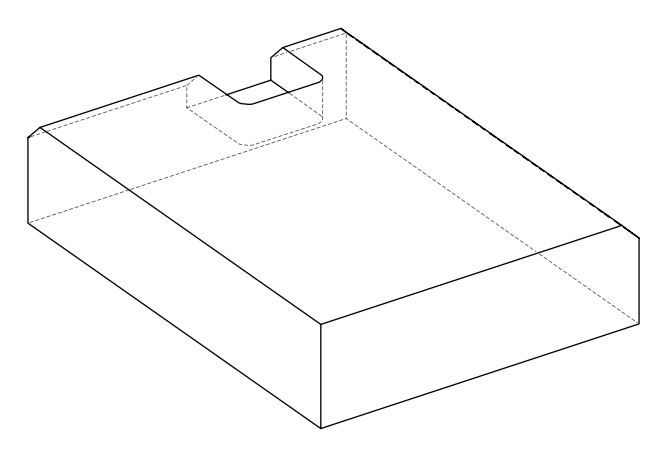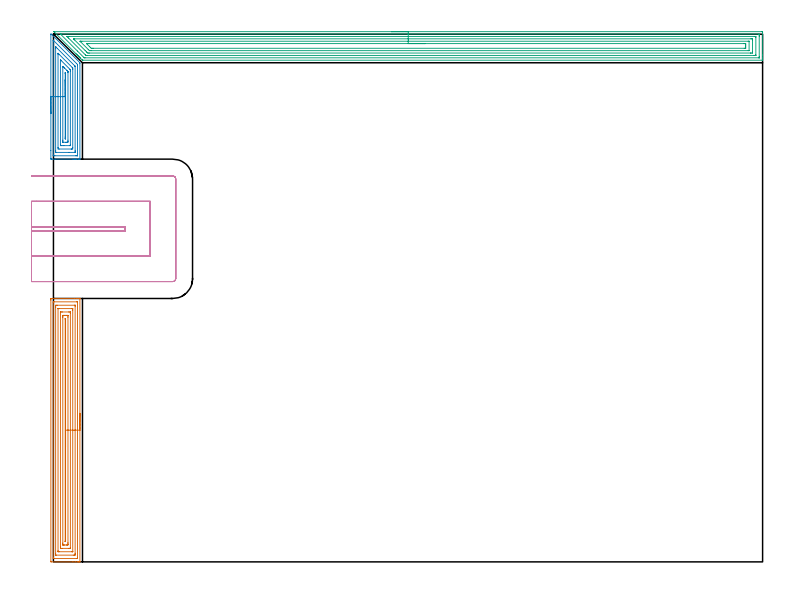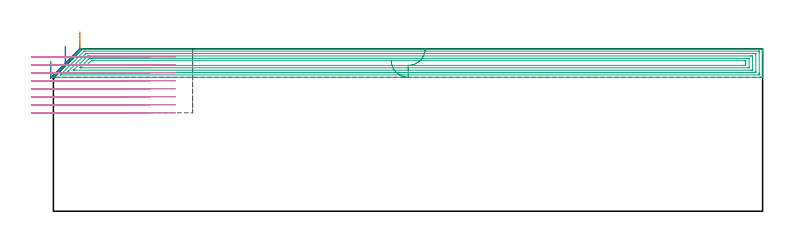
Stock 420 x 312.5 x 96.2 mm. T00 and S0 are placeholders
(PLAN: 4 operations, 1 tool changes, 43.6 min)
(1 AREA_MILL | FG_CHAMFER_SURFACE | UGT0205_001 | 8.93 min | 24191 mm3)
(2 AREA_MILL_1 | FG_CHAMFER_SURFACE_1 | UGT0205_001 | 3.87 min | 12040 mm3)
(3 AREA_MILL_2 | FG_CHAMFER_SURFACE_2 | UGT0205_001 | 20.11 min | 58347 mm3)
(4 MILL_SLOT | SLOT_PARTIAL_RECTANGULAR | UGT0201_094 | Follow Part, ap 5, ae 75% | 10.69 min | 253213 mm3)
(TOOL UGT0205_001 | Chamfer Mill 20 x 3 x 45 deg. | D20 FL50 Z2)
(TOOL UGT0201_094 | End mill 20 mm | D20 FL38 Z4)
(OP 1 AREA_MILL)
G17 G21 G94 G90
T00 M6
G54
G17 G0 G90 X15.7 Y88. S1061 M3
G43 Z106.2 H0
G94 G1 Y87.962 Z105.328 F250.
Y87.848 Z104.463
Y87.659 Z103.612
Y87.397 Z102.78
Y87.063 Z101.974
Y86.66 Z101.2
Y86.191 Z100.464
Y85.66 Z99.772
Y85.071 Z99.129
Y84.428 Z98.539
Y83.736 Z98.008
Y83. Z97.54
Y82.226 Z97.137
Y81.42 Z96.803
Y80.588 Z96.541
Y79.736 Z96.352
Y78.872 Z96.238
Y78. Z96.2
Y0.186
X15.697 Y0.01 Z96.189
X15.645 Y0.008 Z96.137
X15.216 Y0. Z95.716
X14.967 Z95.466
X14.227 Z94.722
X12.966 Z93.463
X11.554 Z92.05
X-1.178 Z79.319
X-1.492 Y0.01 Z79.006
X-1.499 Y0.323 Z78.999
Y0.336
X-1.5 Y155.058 Z79.
X-1.499 Y155.367 Z79.001
X-1.494 Y155.946 Z79.004
X-1.492 Y155.992 Z79.006
X-0.917 Y156. Z79.58
X12.445 Z92.94
X13.857 Z94.353
X14.227 Z94.722
X14.967 Z95.466
X15.216 Z95.716
X15.644 Y155.996 Z96.136
X15.697 Y155.992 Z96.188
X15.704 Y155.99 Z96.196
X15.7 Y155.819 Z96.2
Y78.
X14.286 Z94.786
X14.285 Y2.303 Z94.785
X14.281 Y2.185 Z94.781
X14.272 Y2.01 Z94.772
X14.227 Y2.007 Z94.727
X13.755 Y2.001 Z94.255
X0.392 Z80.892
X-0.027 Y2.01 Z80.473
X-0.079 Y2.015 Z80.421
X-0.084 Y2.244 Z80.416
X-0.085 Y2.362 Z80.415
Y153.697
X-0.081 Y153.816 Z80.419
X-0.072 Y153.99 Z80.428
X-0.027 Y153.993 Z80.473
X0.445 Y153.999 Z80.945
X13.808 Z94.308
X14.227 Y153.99 Z94.727
X14.279 Y153.985 Z94.779
X14.284 Y153.756 Z94.784
X14.285 Y153.638 Z94.785
X14.286 Y78. Z94.786
X12.872 Z93.372
X12.871 Y5.105 Z93.371
X12.869 Y4.679 Z93.369
X12.864 Y4.211 Z93.364
X12.858 Y4.01 Z93.358
X12.652 Y4.002 Z93.152
X12.445 Y4.001 Z92.945
X11.764 Y4. Z92.264
X1.545 Z82.045
X1.406 Y4.002 Z81.906
X1.355 Y4.006 Z81.855
X1.334 Y4.011 Z81.834
X1.332 Y4.018 Z81.832
X1.33 Y4.068 Z81.83
X1.329 Y4.211 Z81.829
X1.328 Y4.639 Z81.828
X1.329 Y150.895 Z81.829
X1.33 Y151.321 Z81.83
X1.335 Y151.789 Z81.835
X1.342 Y151.99 Z81.842
X1.548 Y151.998 Z82.048
X1.755 Y151.999 Z82.255
X2.436 Y152. Z82.936
X12.655 Z93.155
X12.794 Y151.998 Z93.294
X12.845 Y151.994 Z93.345
X12.866 Y151.989 Z93.366
X12.868 Y151.982 Z93.368
X12.87 Y151.932 Z93.37
X12.871 Y151.789 Z93.371
X12.872 Y151.361 Z93.372
Y78.
X11.457 Z91.957
Y6.097
X11.456 Y6.044 Z91.956
X11.453 Y6.016 Z91.953
X11.45 Y6.01 Z91.95
X11.442 Y6.007 Z91.942
X11.331 Y6.003 Z91.831
X11.108 Y6.001 Z91.608
X10.663 Y6. Z91.163
X3.537 Z84.037
X3.091 Y6.002 Z83.591
X2.869 Y6.006 Z83.369
X2.76 Y6.01 Z83.26
X2.749 Y6.019 Z83.249
X2.747 Y6.038 Z83.247
X2.745 Y6.078 Z83.245
X2.743 Y6.797 Z83.243
Y149.903
X2.744 Y149.956 Z83.244
X2.747 Y149.984 Z83.247
X2.75 Y149.99 Z83.25
X2.758 Y149.993 Z83.258
X2.869 Y149.997 Z83.369
X3.092 Y149.999 Z83.592
X3.537 Y150. Z84.037
X10.663 Z91.163
X11.109 Y149.997 Z91.609
X11.331 Y149.994 Z91.831
X11.44 Y149.99 Z91.94
X11.451 Y149.981 Z91.951
X11.453 Y149.962 Z91.953
X11.455 Y149.922 Z91.955
X11.457 Y149.203 Z91.957
Y149.106
Y78.
X10.043 Z90.543
Y8.411
X10.041 Y8.139 Z90.541
X10.039 Y8.062 Z90.539
X10.036 Y8.02 Z90.536
X10.025 Y8.01 Z90.525
X9.942 Y8.006 Z90.442
X9.772 Y8.002 Z90.272
X9.561 Y8. Z90.061
X8.882 Z89.382
X5.107 Z85.607
X4.428 Y8.002 Z84.928
X4.213 Y8.004 Z84.713
X4.166 Y8.01 Z84.666
X4.164 Y8.022 Z84.664
X4.16 Y8.057 Z84.66
X4.157 Y8.683 Z84.657
Y8.954
Y147.589
X4.159 Y147.861 Z84.659
X4.161 Y147.938 Z84.661
X4.164 Y147.98 Z84.664
X4.175 Y147.99 Z84.675
X4.258 Y147.994 Z84.758
X4.428 Y147.998 Z84.928
X4.639 Y148. Z85.139
X5.318 Z85.818
X9.093 Z89.593
X9.772 Y147.998 Z90.272
X9.987 Y147.996 Z90.487
X10.034 Y147.99 Z90.534
X10.036 Y147.978 Z90.536
X10.04 Y147.943 Z90.54
X10.043 Y147.317 Z90.543
Y147.046
Y78.
X8.629 Z89.129
Y11.366
X8.628 Y10.726 Z89.128
X8.626 Y10.472 Z89.126
X8.622 Y10.152 Z89.122
X8.611 Y10.01 Z89.111
X8.457 Y10.004 Z88.957
X7.991 Y10.001 Z88.491
X7.57 Y10. Z88.07
X6.679 Z87.179
X6.209 Y10.001 Z86.709
X5.785 Y10.003 Z86.285
X5.607 Y10.01 Z86.107
X5.578 Y10.024 Z86.078
X5.576 Y10.084 Z86.076
X5.573 Y10.216 Z86.073
X5.572 Y10.472 Z86.072
X5.571 Y11.112 Z86.071
Y144.634
X5.572 Y145.274 Z86.072
X5.574 Y145.528 Z86.074
X5.578 Y145.848 Z86.078
X5.589 Y145.99 Z86.089
X5.743 Y145.996 Z86.243
X6.209 Y145.999 Z86.709
X6.63 Y146. Z87.13
X7.521 Z88.021
X7.991 Y145.999 Z88.491
X8.415 Y145.997 Z88.915
X8.593 Y145.99 Z89.093
X8.622 Y145.976 Z89.122
X8.624 Y145.916 Z89.124
X8.627 Y145.784 Z89.127
X8.628 Y145.528 Z89.128
X8.629 Y144.888 Z89.129
Y78.
X7.215 Z87.715
X7.214 Y12.26 Z87.714
X7.213 Y12.147 Z87.713
X7.209 Y12.031 Z87.709
X7.207 Y12.009 Z87.707
X7.196 Y12.006 Z87.696
X7.165 Y12.003 Z87.665
X7.1 Y12.004 Z87.6
X7.015 Y12.01 Z87.515
X6.992 Y12.015 Z87.492
X6.989 Y12.069 Z87.489
X6.987 Y12.145 Z87.487
X6.986 Y12.26 Z87.486
X6.985 Y12.375 Z87.485
X6.986 Y143.74 Z87.486
X6.987 Y143.853 Z87.487
X6.991 Y143.969 Z87.491
X6.993 Y143.991 Z87.493
X7.004 Y143.993 Z87.504
X7.035 Y143.996 Z87.535
X7.1 Z87.6
X7.185 Y143.99 Z87.685
X7.208 Y143.984 Z87.708
X7.211 Y143.931 Z87.711
X7.213 Y143.855 Z87.713
X7.214 Y143.74 Z87.714
X7.215 Y143.625 Z87.715
Y78.
Y77.128 Z87.753
Y76.263 Z87.867
Y75.412 Z88.055
Y74.58 Z88.318
Y73.774 Z88.652
Y73. Z89.054
Y72.264 Z89.523
Y71.572 Z90.054
Y70.929 Z90.644
Y70.34 Z91.287
Y69.808 Z91.979
Y69.34 Z92.715
Y68.937 Z93.488
Y68.603 Z94.294
Y68.341 Z95.126
Y68.152 Z95.978
Y68.038 Z96.843
Y68. Z97.715
G0 Z106.2
M5
M2
(OP 2 AREA_MILL_1)
G17 G21 G94 G90
T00 M6
G54
G17 G0 G90 X-1.5 Y265.526 S1061 M3
G43 Z106.2 H0
Z89.
G94 G1 Y265.564 Z88.128 F250.
Y265.678 Z87.264
Y265.867 Z86.412
Y266.129 Z85.58
Y266.463 Z84.774
Y266.866 Z84.
Y267.335 Z83.264
Y267.866 Z82.572
Y268.455 Z81.929
Y269.098 Z81.34
Y269.791 Z80.808
Y270.526 Z80.34
Y271.3 Z79.937
Y272.106 Z79.603
Y272.938 Z79.341
Y273.79 Z79.152
Y274.655 Z79.038
Y275.526 Z79.
Y312.463
X-1.479 Y312.5 Z79.02
X-1.452 Y312.53 Z79.046
X-1.428 Y312.532 Z79.071
X-1.202 Y312.466 Z79.297
X-1.153 Y312.442 Z79.345
X-1.092 Y312.393 Z79.407
X15.577 Y295.723 Z96.076
X15.704 Y295.588 Z96.195
X15.7 Y295.097 Z96.2
Y238.616
X15.697 Y238.51 Z96.189
X15.666 Y238.507 Z96.158
X15.396 Y238.5 Z95.894
X14.806 Z95.305
X13.801 Z94.3
X13.336 Z93.832
X13.103 Z93.6
X12.445 Z92.942
X12.212 Z92.71
X11.554 Z92.048
X0.995 Z81.492
X-1.149 Z79.347
X-1.248 Y238.501 Z79.249
X-1.491 Y238.51 Z79.005
X-1.499 Y238.752 Z78.999
X-1.5 Y243.619 Z79.
Y275.526
X-0.086 Z80.414
Y308.541
X-0.084 Y308.66 Z80.416
X-0.079 Y308.895 Z80.421
X-0.076 Y308.92 Z80.424
X-0.074 Y308.919 Z80.426
X-0.058 Y308.906 Z80.442
X-0.027 Y308.877 Z80.473
X13.765 Y295.084 Z94.265
X14.227 Y294.615 Z94.727
X14.273 Y294.565 Z94.773
X14.281 Y294.372 Z94.781
X14.285 Y294.254 Z94.785
Y294.195
X14.286 Y294.136 Z94.786
X14.285 Y240.721 Z94.785
X14.282 Y240.603 Z94.782
X14.279 Y240.527 Z94.779
X14.274 Y240.508 Z94.774
X14.268 Y240.506 Z94.768
X14.227 Y240.503 Z94.727
X13.675 Y240.5 Z94.175
X13.336 Z93.836
X0.864 Z81.364
X0.312 Y240.502 Z80.812
X-0.027 Y240.508 Z80.473
X-0.069 Y240.51 Z80.431
X-0.079 Y240.663 Z80.421
X-0.084 Y240.78 Z80.416
X-0.085 Y240.839 Z80.415
X-0.086 Y275.526 Z80.414
X1.328 Z81.828
X1.329 Y304.402 Z81.829
X1.331 Y304.866 Z81.831
X1.333 Y305.027 Z81.833
X1.334 Y305.049 Z81.834
X1.389 Y305. Z81.889
X1.532 Y304.866 Z82.032
X1.755 Y304.645 Z82.255
X2.424 Y303.977 Z82.924
X12.445 Y293.955 Z92.945
X12.769 Y293.627 Z93.269
X12.848 Y293.543 Z93.348
X12.865 Y293.523 Z93.365
X12.867 Y293.498 Z93.367
X12.87 Y293.448 Z93.37
X12.871 Y293.306 Z93.371
Y243.507
X12.87 Y243.083 Z93.37
X12.866 Y242.618 Z93.366
X12.865 Y242.521 Z93.365
X12.681 Y242.508 Z93.181
X12.561 Y242.502 Z93.061
X9.222 Y242.5 Z89.722
X1.755 Z82.255
X1.637 Y242.502 Z82.137
X1.401 Y242.507 Z81.901
X1.338 Y242.51 Z81.838
X1.335 Y242.523 Z81.835
X1.332 Y242.557 Z81.832
X1.33 Y242.618 Z81.83
X1.329 Y243.044 Z81.829
X1.328 Y243.507 Z81.828
Y275.526
X2.743 Z83.243
Y300.42
X2.745 Y301.134 Z83.245
X2.747 Y301.174 Z83.247
X2.748 Y301.186 Z83.248
X2.758 Y301.182 Z83.258
X2.869 Y301.076 Z83.369
X3.091 Y300.858 Z83.591
X3.532 Y300.42 Z84.032
X11.099 Y292.851 Z91.599
X11.316 Y292.632 Z91.816
X11.423 Y292.52 Z91.923
X11.447 Y292.492 Z91.947
X11.45 Y292.468 Z91.95
X11.453 Y292.416 Z91.953
X11.457 Y291.624 Z91.957
Y291.527
X11.456 Y245.383 Z91.956
X11.455 Y245.286 Z91.955
X11.443 Y244.507 Z91.943
X10.663 Y244.501 Z91.163
X10.559 Y244.5 Z91.059
X3.432 Y244.501 Z83.932
X2.755 Y244.51 Z83.255
X2.744 Y245.188 Z83.244
X2.743 Y245.286 Z83.243
Y275.526
X4.157 Z84.657
Y297.133
X4.159 Y297.223 Z84.659
X4.161 Y297.294 Z84.661
X4.163 Y297.325 Z84.663
X4.212 Y297.28 Z84.712
X4.428 Y297.071 Z84.928
X4.639 Y296.863 Z85.139
X9.772 Y291.728 Z90.272
X9.97 Y291.527 Z90.47
X10.035 Y291.455 Z90.535
X10.038 Y291.392 Z90.538
X10.041 Y291.259 Z90.541
X10.043 Y290.638 Z90.543
Y290.368
X10.042 Y247.064 Z90.542
X10.041 Y246.797 Z90.541
X10.036 Y246.526 Z90.536
X10.032 Y246.509 Z90.532
X10.019 Y246.506 Z90.519
X9.984 Y246.503 Z90.484
X9.914 Y246.501 Z90.414
X9.772 Y246.5 Z90.272
X6.209 Z86.709
X4.993 Z85.493
X4.428 Y246.503 Z84.928
X4.239 Y246.506 Z84.739
X4.173 Y246.51 Z84.673
X4.163 Y246.517 Z84.663
X4.161 Y246.549 Z84.661
X4.159 Y246.614 Z84.659
X4.157 Y246.794 Z84.657
Y247.064
Y275.526
X5.571 Z86.071
X5.572 Y293.053 Z86.072
X5.573 Y293.306 Z86.073
X5.576 Y293.42 Z86.076
X5.578 Y293.46 Z86.078
X5.601 Y293.44 Z86.101
X5.744 Y293.306 Z86.244
X6.209 Y292.843 Z86.709
X6.636 Y292.416 Z87.136
X7.991 Y291.062 Z88.491
X8.414 Y290.638 Z88.914
X8.554 Y290.494 Z89.054
X8.603 Y290.439 Z89.103
X8.622 Y290.414 Z89.122
X8.624 Y290.398 Z89.124
X8.627 Y290.319 Z89.127
X8.629 Y290.001 Z89.129
Y289.749
Y249.732
X8.628 Y249.096 Z89.128
X8.626 Y248.843 Z89.126
X8.622 Y248.534 Z89.122
X8.325 Y248.509 Z88.825
X7.991 Y248.504 Z88.491
X7.443 Y248.5 Z87.943
X5.66 Y248.502 Z86.16
X5.594 Y248.507 Z86.094
X5.585 Y248.509 Z86.085
X5.578 Y248.526 Z86.078
X5.575 Y248.587 Z86.075
X5.573 Y248.843 Z86.073
X5.571 Y249.48 Z86.071
Y249.732
Y275.526
X6.985 Z87.485
X6.986 Y289.318 Z87.486
X6.987 Y289.47 Z87.487
X6.991 Y289.592 Z87.491
X6.993 Y289.604 Z87.493
X6.994 Z87.494
X7.007 Y289.593 Z87.507
X7.1 Y289.501 Z87.6
X7.177 Y289.417 Z87.677
X7.195 Y289.396 Z87.695
X7.208 Y289.353 Z87.708
X7.211 Y289.203 Z87.711
X7.214 Y288.974 Z87.714
Y251.396
X7.209 Y250.621 Z87.709
X7.208 Y250.514 Z87.708
X7.1 Y250.51 Z87.6
X6.992 Y250.516 Z87.492
X6.989 Y250.621 Z87.489
X6.987 Y250.734 Z87.487
X6.985 Y251.51 Z87.485
Y251.625
Y275.526
Y276.398 Z87.523
Y277.263 Z87.637
Y278.115 Z87.826
Y278.947 Z88.088
Y279.753 Z88.422
Y280.526 Z88.825
Y281.262 Z89.294
Y281.954 Z89.825
Y282.597 Z90.414
Y283.187 Z91.057
Y283.718 Z91.75
Y284.187 Z92.485
Y284.589 Z93.259
Y284.923 Z94.065
Y285.186 Z94.897
Y285.374 Z95.749
Y285.488 Z96.614
Y285.526 Z97.485
G0 Z106.2
M5
M2
(OP 3 AREA_MILL_2)
G17 G21 G94 G90
T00 M6
G54
G17 G0 G90 X200.15 Y314. S1061 M3
G43 Z106.2 H0
Z89.3
G94 G1 X200.188 Z88.428 F250.
X200.302 Z87.564
X200.491 Z86.712
X200.753 Z85.88
X201.087 Z85.074
X201.49 Z84.3
X201.958 Z83.564
X202.49 Z82.872
X203.079 Z82.229
X203.722 Z81.64
X204.414 Z81.108
X205.15 Z80.64
X205.924 Z80.237
X206.73 Z79.903
X207.562 Z79.641
X208.414 Z79.452
X209.278 Z79.338
X210.15 Z79.3
X419.371
X419.772 Y313.997 Z79.302
X419.99 Y313.992 Z79.306
X420. Y313.771 Z79.526
Y300.244 Z93.05
Y298.835 Z94.461
Y298.476 Z94.819
Y297.757 Z95.542
Y297.499 Z95.8
Y297.12 Z96.171
X419.992 Y297.103 Z96.188
X419.819 Y297.1 Z96.2
X17.469
X17.205 Y297.105 Z96.19
X17.169 Y297.133 Z96.164
X17.11 Y297.189 Z96.108
X15.962 Y298.337 Z94.961
X15.822 Y298.476 Z94.82
X15.682 Y298.617 Z94.68
X15.525 Y298.774 Z94.523
X15.38 Y298.918 Z94.378
X15.234 Y299.064 Z94.233
X15.087 Y299.212 Z94.086
X14.938 Y299.36 Z93.935
X14.787 Y299.512 Z93.786
X14.65 Y299.649 Z93.649
X14.496 Y299.802 Z93.493
X14.34 Y299.959 Z93.339
X14.213 Y300.086 Z93.211
X14.053 Y300.244 Z93.051
X13.893 Y300.406 Z92.892
X13.775 Y300.524 Z92.774
X13.611 Y300.686 Z92.608
X13.446 Y300.853 Z92.445
X0.618 Y313.682 Z79.617
X0.482 Y313.818 Z79.48
X0.354 Y313.951 Z79.348
X0.317 Y313.995 Z79.304
X0.457 Y313.999 Z79.301
X0.482 Y314. Z79.3
X210.15
Y312.586 Z80.714
X417.623 Y312.585 Z80.715
X417.983 Y312.579 Z80.721
X417.99 Y312.463 Z80.837
X417.997 Y312.215 Z81.085
X417.999 Y311.74 Z81.56
X418. Y311.328 Z81.972
Y299.36 Z93.94
X417.999 Y298.949 Z94.351
X417.99 Y298.536 Z94.764
X417.988 Y298.52 Z94.78
X417.982 Y298.518 Z94.782
X417.957 Y298.516 Z94.784
X417.904 Y298.515 Z94.785
X417.797 Y298.514 Z94.786
X18.772
X18.345 Y298.519 Z94.781
X18.243 Y298.521 Z94.779
X18.1 Y298.657 Z94.643
X17.917 Y298.835 Z94.465
X14.24 Y302.509 Z90.791
X4.505 Y312.245 Z81.055
X4.285 Y312.469 Z80.831
X4.191 Y312.568 Z80.732
X4.182 Y312.58 Z80.72
X4.188 Y312.581 Z80.719
X4.232 Y312.584 Z80.716
X4.323 Y312.585 Z80.715
X4.505 Y312.586 Z80.714
X210.15
Y311.172 Z82.128
X415.476 Y311.171 Z82.129
X415.795 Y311.17 Z82.13
X415.901 Y311.168 Z82.132
X415.977 Y311.165 Z82.135
X415.99 Y311.058 Z82.242
X415.995 Y310.856 Z82.444
X415.999 Y310.654 Z82.646
Y300.244 Z93.056
X415.997 Y300.044 Z93.256
X415.991 Y299.975 Z93.325
X415.985 Y299.935 Z93.365
X415.954 Y299.934 Z93.366
X415.795 Y299.931 Z93.369
X415.22 Y299.929 Z93.371
X414.901 Y299.928 Z93.372
X20.024 Y299.929 Z93.371
X19.705 Y299.93 Z93.37
X19.386 Y299.934 Z93.366
X19.298 Y299.935 Z93.365
X19.241 Y299.97 Z93.33
X19.146 Y300.061 Z93.239
X18.956 Y300.244 Z93.056
X8.976 Y310.223 Z83.077
X8.347 Y310.856 Z82.444
X8.082 Y311.127 Z82.173
X8.057 Y311.165 Z82.135
X8.082 Y311.166 Z82.134
X8.658 Y311.17 Z82.13
X8.976 Y311.171 Z82.129
X9.551 Y311.172 Z82.128
X210.15
Y309.757 Z83.543
X413.113
X413.331 Y309.756 Z83.544
X413.872 Y309.75 Z83.55
X413.99 Y309.738 Z83.562
X413.994 Y309.527 Z83.773
X414. Y309.094 Z84.206
Y302.02 Z91.28
X413.994 Y301.574 Z91.726
X413.99 Y301.361 Z91.939
X413.783 Y301.349 Z91.951
X413.113 Y301.344 Z91.956
X412.896 Y301.343 Z91.957
X21.276
X20.599 Y301.348 Z91.952
X20.375 Y301.35 Z91.95
X19.705 Y301.948 Z91.352
X19.638 Y302.013 Z91.287
X18.811 Y302.838 Z90.462
X12.561 Y309.087 Z84.213
X12.127 Y309.527 Z83.773
X11.922 Y309.738 Z83.562
X11.911 Y309.752 Z83.548
X11.92 Y309.753 Z83.547
X11.957 Y309.756 Z83.544
X12.01 Y309.757 Z83.543
X12.552
X210.15
Y308.343 Z84.957
X411.466
X411.75 Y308.341 Z84.959
X411.938 Y308.337 Z84.963
X411.992 Y308.335 Z84.965
X411.994 Y308.326 Z84.974
X411.997 Y308.298 Z85.002
X411.999 Y308.203 Z85.097
Y302.897 Z90.403
X411.997 Y302.814 Z90.486
X411.994 Y302.773 Z90.527
X411.992 Y302.767 Z90.533
X411.971 Y302.764 Z90.536
X411.891 Y302.761 Z90.539
X411.608 Y302.757 Z90.543
X411.466
X22.387
X21.633 Y302.758 Z90.542
X21.493 Y302.76 Z90.54
X21.357 Y302.764 Z90.536
X21.213 Y302.897 Z90.403
X20.599 Y303.5 Z89.8
X16.129 Y307.97 Z85.33
X15.898 Y308.203 Z85.097
X15.823 Y308.282 Z85.018
X15.776 Y308.334 Z84.966
X15.846 Y308.337 Z84.963
X15.989 Y308.341 Z84.959
X16.129 Y308.342 Z84.958
X16.881 Y308.343 Z84.957
X210.15
Y306.929 Z86.371
X409.036
X409.536 Y306.926 Z86.374
X409.937 Y306.922 Z86.378
X409.99 Y306.92 Z86.38
X409.996 Y306.864 Z86.436
X409.999 Y306.434 Z86.866
X410. Y305.976 Z87.324
Y305.091 Z88.209
X409.999 Y304.666 Z88.634
X409.995 Y304.212 Z89.088
X409.99 Y304.182 Z89.118
X409.971 Y304.178 Z89.122
X409.911 Y304.175 Z89.125
X409.786 Y304.172 Z89.128
X409.536 Y304.171 Z89.129
X409.142
X23.781
X23.281 Y304.172 Z89.128
X22.885 Y304.174 Z89.126
X22.387 Y304.178 Z89.122
X21.889 Y304.666 Z88.634
X21.493 Y305.056 Z88.244
X20.114 Y306.434 Z86.866
X19.705 Y306.848 Z86.452
X19.639 Y306.92 Z86.38
X19.705 Y306.922 Z86.378
X20.101 Y306.926 Z86.374
X20.599 Y306.928 Z86.372
X20.993 Y306.929 Z86.371
X210.15
X211.022 Z86.409
X211.886 Z86.523
X212.738 Z86.712
X213.57 Z86.974
X214.376 Z87.308
X215.15 Z87.711
X215.886 Z88.18
X216.578 Z88.711
X217.221 Z89.3
X217.81 Z89.943
X218.342 Z90.635
X218.81 Z91.371
X219.213 Z92.145
X219.547 Z92.951
X219.809 Z93.783
X219.998 Z94.635
X220.112 Z95.5
X220.15 Z96.371
G0 Z106.2
M5
M2
(OP 4 MILL_SLOT)
G17 G21 G94 G90
T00 M6
G54
G17 G0 G90 X-13. Y196. S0 M3
G43 Z106.2 H0
Z91.462
G94 G1 X-10. F250.
X42.4 F500.
Y198.5
X-10.
X-13. F250.
Y181.
X-10.
X57.4 F500.
Y213.5
X-10.
X-13. F250.
Y166.
X-10.
X70.7 F500.
G3 X72.4 Y167.7 R1.7
G1 Y226.8
G3 X70.7 Y228.5 R1.7
G1 X-10.
X-13. F250.
G0 Y196. Z86.725
G1 X-10.
X42.4 F500.
Y198.5
X-10.
X-13. F250.
Y181.
X-10.
X57.4 F500.
Y213.5
X-10.
X-13. F250.
Y166.
X-10.
X70.7 F500.
G3 X72.4 Y167.7 R1.7
G1 Y226.8
G3 X70.7 Y228.5 R1.7
G1 X-10.
X-13. F250.
G0 Y196. Z81.987
G1 X-10.
X42.4 F500.
Y198.5
X-10.
X-13. F250.
Y181.
X-10.
X57.4 F500.
Y213.5
X-10.
X-13. F250.
Y166.
X-10.
X70.7 F500.
G3 X72.4 Y167.7 R1.7
G1 Y226.8
G3 X70.7 Y228.5 R1.7
G1 X-10.
X-13. F250.
G0 Y196. Z77.25
G1 X-10.
X42.4 F500.
Y198.5
X-10.
X-13. F250.
Y181.
X-10.
X57.4 F500.
Y213.5
X-10.
X-13. F250.
Y166.
X-10.
X70.7 F500.
G3 X72.4 Y167.7 R1.7
G1 Y226.8
G3 X70.7 Y228.5 R1.7
G1 X-10.
X-13. F250.
G0 Y196. Z72.512
G1 X-10.
X42.4 F500.
Y198.5
X-10.
X-13. F250.
Y181.
X-10.
X57.4 F500.
Y213.5
X-10.
X-13. F250.
Y166.
X-10.
X70.7 F500.
G3 X72.4 Y167.7 R1.7
G1 Y226.8
G3 X70.7 Y228.5 R1.7
G1 X-10.
X-13. F250.
G0 Y196. Z67.775
G1 X-10.
X42.4 F500.
Y198.5
X-10.
X-13. F250.
Y181.
X-10.
X57.4 F500.
Y213.5
X-10.
X-13. F250.
Y166.
X-10.
X70.7 F500.
G3 X72.4 Y167.7 R1.7
G1 Y226.8
G3 X70.7 Y228.5 R1.7
G1 X-10.
X-13. F250.
G0 Y196. Z63.037
G1 X-10.
X42.4 F500.
Y198.5
X-10.
X-13. F250.
Y181.
X-10.
X57.4 F500.
Y213.5
X-10.
X-13. F250.
Y166.
X-10.
X70.7 F500.
G3 X72.4 Y167.7 R1.7
G1 Y226.8
G3 X70.7 Y228.5 R1.7
G1 X-10.
X-13. F250.
G0 Y196. Z58.3
G1 X-10.
X42.4 F500.
Y198.5
X-10.
X-13. F250.
Y181.
X-10.
X57.4 F500.
Y213.5
X-10.
X-13. F250.
Y166.
X-10.
X70.7 F500.
G3 X72.4 Y167.7 R1.7
G1 Y226.8
G3 X70.7 Y228.5 R1.7
G1 X-10.
X-13. F250.
G0 Z106.2
M5
M2
